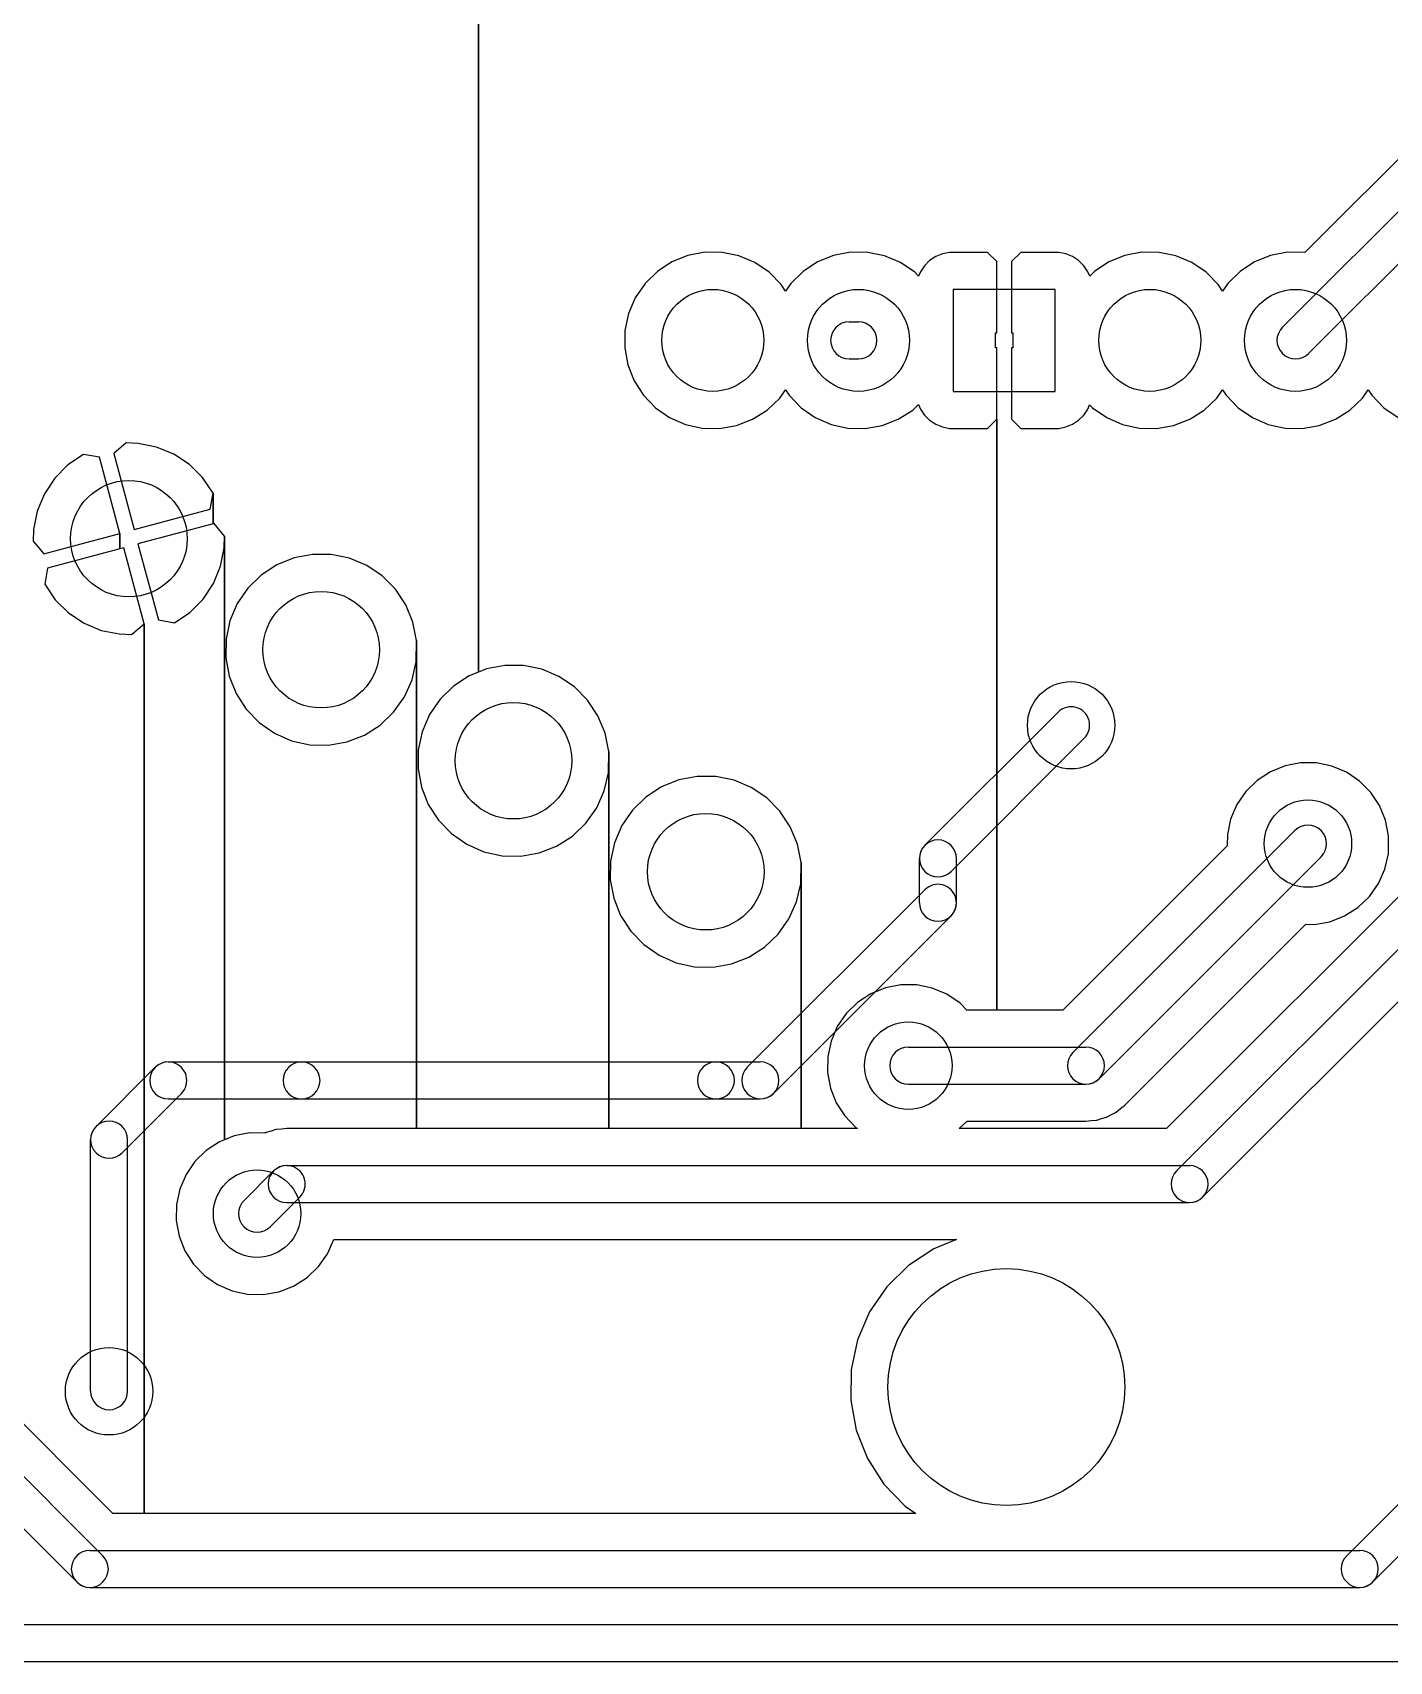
# Model space of a CAD drawing. Extents: x 10 to 213, y -213 to -15.
# Drawn here: x 77.43 to 100.71, y -129.35 to -101.4 of the extents above; entities that cross this region are included whole.
import ezdxf

# ---------------------------------------------------------------- set-up
doc = ezdxf.new("R2010")
doc.units = 0
doc.header["$MEASUREMENT"] = 0
doc.layers.add('BLACK', color=250, linetype='CONTINUOUS')

msp = doc.modelspace()

# ---------------------------------------------------------------- linework, layer by layer
at = {"layer": 'BLACK'}
for p, q in [((85.0781, -112.372), (85.0781, -91.4312)), ((85.0781, -91.4312), (85.0781, -112.372)), ((85.0781, -112.372), (85.0781, -91.4312)), ((85.0781, -91.4312), (85.0781, -112.372)), ((107.852, -97.4785), (98.8755, -106.455)), ((108.302, -97.9275), (99.3245, -106.905)), ((103.11, -101.323), (99.2614, -105.172)), ((103.11, -101.323), (99.2614, -105.172)), ((88.397, -105.335), (88.1493, -105.498)), ((88.397, -105.335), (88.1493, -105.498)), ((88.6716, -105.224), (88.397, -105.335)), ((88.6716, -105.224), (88.397, -105.335)), ((88.9625, -105.169), (88.6716, -105.224)), ((88.9625, -105.169), (88.6716, -105.224)), ((89.2586, -105.171), (88.9625, -105.169)), ((89.2586, -105.171), (88.9625, -105.169)), ((89.5487, -105.231), (89.2586, -105.171)), ((89.5487, -105.231), (89.2586, -105.171)), ((89.8217, -105.345), (89.5487, -105.231)), ((89.8217, -105.345), (89.5487, -105.231)), ((90.0672, -105.511), (89.8217, -105.345)), ((90.0672, -105.511), (89.8217, -105.345)), ((90.897, -105.335), (90.6493, -105.498)), ((90.897, -105.335), (90.6493, -105.498)), ((91.1716, -105.224), (90.897, -105.335)), ((91.1716, -105.224), (90.897, -105.335)), ((91.4625, -105.169), (91.1716, -105.224)), ((91.4625, -105.169), (91.1716, -105.224)), ((91.7586, -105.171), (91.4625, -105.169)), ((91.7586, -105.171), (91.4625, -105.169)), ((92.0487, -105.231), (91.7586, -105.171)), ((92.0487, -105.231), (91.7586, -105.171)), ((92.3217, -105.345), (92.0487, -105.231)), ((92.3217, -105.345), (92.0487, -105.231)), ((92.5672, -105.511), (92.3217, -105.345)), ((92.5672, -105.511), (92.3217, -105.345)), ((92.8217, -105.311), (92.7334, -105.398)), ((92.8217, -105.311), (92.7334, -105.398)), ((92.9254, -105.242), (92.8217, -105.311)), ((92.9254, -105.242), (92.8217, -105.311)), ((93.0406, -105.194), (92.9254, -105.242)), ((93.0406, -105.194), (92.9254, -105.242)), ((93.1627, -105.17), (93.0406, -105.194)), ((93.1627, -105.17), (93.0406, -105.194)), ((93.8143, -105.17), (93.1627, -105.17)), ((93.8143, -105.17), (93.1627, -105.17)), ((93.973, -105.329), (93.8143, -105.17)), ((93.973, -105.329), (93.8143, -105.17)), ((93.973, -106.553), (93.973, -105.329)), ((93.973, -106.553), (93.973, -105.329)), ((94.3858, -105.17), (94.227, -105.329)), ((94.3858, -105.17), (94.227, -105.329)), ((94.227, -105.329), (94.227, -106.553)), ((94.227, -105.329), (94.227, -106.553)), ((95.0373, -105.17), (94.3858, -105.17)), ((95.0373, -105.17), (94.3858, -105.17)), ((95.1594, -105.194), (95.0373, -105.17)), ((95.1594, -105.194), (95.0373, -105.17)), ((95.2746, -105.242), (95.1594, -105.194)), ((95.2746, -105.242), (95.1594, -105.194)), ((95.3783, -105.311), (95.2746, -105.242)), ((95.3783, -105.311), (95.2746, -105.242)), ((95.4666, -105.398), (95.3783, -105.311)), ((95.4666, -105.398), (95.3783, -105.311)), ((95.897, -105.335), (95.6493, -105.498)), ((95.897, -105.335), (95.6493, -105.498)), ((96.1716, -105.224), (95.897, -105.335)), ((96.1716, -105.224), (95.897, -105.335)), ((96.4625, -105.169), (96.1716, -105.224)), ((96.4625, -105.169), (96.1716, -105.224)), ((96.7586, -105.171), (96.4625, -105.169)), ((96.7586, -105.171), (96.4625, -105.169)), ((97.0487, -105.231), (96.7586, -105.171)), ((97.0487, -105.231), (96.7586, -105.171)), ((97.3217, -105.345), (97.0487, -105.231)), ((97.3217, -105.345), (97.0487, -105.231)), ((97.5672, -105.511), (97.3217, -105.345)), ((97.5672, -105.511), (97.3217, -105.345)), ((98.397, -105.335), (98.1493, -105.498)), ((98.397, -105.335), (98.1493, -105.498)), ((98.6716, -105.224), (98.397, -105.335)), ((98.6716, -105.224), (98.397, -105.335)), ((98.9625, -105.169), (98.6716, -105.224)), ((98.9625, -105.169), (98.6716, -105.224)), ((99.2586, -105.171), (98.9625, -105.169)), ((99.2586, -105.171), (98.9625, -105.169)), ((99.2614, -105.172), (99.2586, -105.171)), ((99.2614, -105.172), (99.2586, -105.171)), ((88.1493, -105.498), (87.9377, -105.705)), ((88.1493, -105.498), (87.9377, -105.705)), ((90.2758, -105.721), (90.0672, -105.511)), ((90.2758, -105.721), (90.0672, -105.511)), ((90.6493, -105.498), (90.4377, -105.705)), ((90.6493, -105.498), (90.4377, -105.705)), ((92.6322, -105.576), (92.5672, -105.511)), ((92.6322, -105.576), (92.5672, -105.511)), ((92.6637, -105.502), (92.6322, -105.576)), ((92.6637, -105.502), (92.6322, -105.576)), ((92.7334, -105.398), (92.6637, -105.502)), ((92.7334, -105.398), (92.6637, -105.502)), ((95.5363, -105.502), (95.4666, -105.398)), ((95.5363, -105.502), (95.4666, -105.398)), ((95.568, -105.577), (95.5363, -105.502)), ((95.568, -105.577), (95.5363, -105.502)), ((95.6493, -105.498), (95.568, -105.577)), ((95.6493, -105.498), (95.568, -105.577)), ((97.7758, -105.721), (97.5672, -105.511)), ((97.7758, -105.721), (97.5672, -105.511)), ((98.1493, -105.498), (97.9377, -105.705)), ((98.1493, -105.498), (97.9377, -105.705)), ((87.9377, -105.705), (87.7704, -105.949)), ((87.9377, -105.705), (87.7704, -105.949)), ((90.35, -105.833), (90.2758, -105.721)), ((90.35, -105.833), (90.2758, -105.721)), ((90.4377, -105.705), (90.35, -105.833)), ((90.4377, -105.705), (90.35, -105.833)), ((94.975, -105.805), (93.225, -105.805)), ((93.225, -105.805), (93.225, -107.555)), ((94.975, -107.555), (94.975, -105.805)), ((97.85, -105.833), (97.7758, -105.721)), ((97.85, -105.833), (97.7758, -105.721)), ((97.9377, -105.705), (97.85, -105.833)), ((97.9377, -105.705), (97.85, -105.833)), ((87.7704, -105.949), (87.6537, -106.221)), ((87.7704, -105.949), (87.6537, -106.221)), ((87.6537, -106.221), (87.5922, -106.511)), ((87.6537, -106.221), (87.5922, -106.511)), ((91.44, -106.363), (91.6, -106.363)), ((91.44, -106.363), (91.6, -106.363)), ((87.5922, -106.511), (87.588, -106.807)), ((87.5922, -106.511), (87.588, -106.807)), ((93.953, -106.807), (93.953, -106.553)), ((93.953, -106.553), (93.973, -106.553)), ((93.953, -106.807), (93.953, -106.553)), ((93.953, -106.553), (93.973, -106.553)), ((94.227, -106.553), (94.247, -106.553)), ((94.227, -106.553), (94.247, -106.553)), ((94.247, -106.553), (94.247, -106.807)), ((94.247, -106.553), (94.247, -106.807)), ((87.588, -106.807), (87.6415, -107.098)), ((87.588, -106.807), (87.6415, -107.098)), ((91.44, -106.998), (91.6, -106.998)), ((91.44, -106.998), (91.6, -106.998)), ((93.973, -106.807), (93.953, -106.807)), ((93.973, -106.807), (93.953, -106.807)), ((93.973, -108.031), (93.973, -106.807)), ((93.973, -108.031), (93.973, -106.807)), ((94.247, -106.807), (94.227, -106.807)), ((94.227, -106.807), (94.227, -108.031)), ((94.247, -106.807), (94.227, -106.807)), ((94.227, -106.807), (94.227, -108.031)), ((87.6415, -107.098), (87.7505, -107.374)), ((87.6415, -107.098), (87.7505, -107.374)), ((87.7505, -107.374), (87.9109, -107.622)), ((87.7505, -107.374), (87.9109, -107.622)), ((90.2486, -107.671), (90.3499, -107.528)), ((90.2486, -107.671), (90.3499, -107.528)), ((90.3499, -107.528), (90.4109, -107.622)), ((90.3499, -107.528), (90.4109, -107.622)), ((93.225, -107.555), (94.975, -107.555)), ((97.7486, -107.671), (97.8499, -107.528)), ((97.7486, -107.671), (97.8499, -107.528)), ((97.8499, -107.528), (97.9109, -107.622)), ((97.8499, -107.528), (97.9109, -107.622)), ((100.249, -107.671), (100.35, -107.528)), ((100.249, -107.671), (100.35, -107.528)), ((100.35, -107.528), (100.411, -107.622)), ((100.35, -107.528), (100.411, -107.622)), ((87.9109, -107.622), (88.1166, -107.835)), ((87.9109, -107.622), (88.1166, -107.835)), ((88.1166, -107.835), (88.3598, -108.004)), ((88.1166, -107.835), (88.3598, -108.004)), ((89.7841, -108.034), (90.0341, -107.876)), ((89.7841, -108.034), (90.0341, -107.876)), ((90.0341, -107.876), (90.2486, -107.671)), ((90.0341, -107.876), (90.2486, -107.671)), ((90.4109, -107.622), (90.6166, -107.835)), ((90.4109, -107.622), (90.6166, -107.835)), ((90.6166, -107.835), (90.8598, -108.004)), ((90.6166, -107.835), (90.8598, -108.004)), ((92.2841, -108.034), (92.5341, -107.876)), ((92.2841, -108.034), (92.5341, -107.876)), ((92.5341, -107.876), (92.6318, -107.783)), ((92.5341, -107.876), (92.6318, -107.783)), ((92.6318, -107.783), (92.6637, -107.858)), ((92.6318, -107.783), (92.6637, -107.858)), ((92.6637, -107.858), (92.7334, -107.962)), ((92.6637, -107.858), (92.7334, -107.962)), ((95.4666, -107.962), (95.5363, -107.858)), ((95.4666, -107.962), (95.5363, -107.858)), ((95.5363, -107.858), (95.5674, -107.785)), ((95.5363, -107.858), (95.5674, -107.785)), ((95.5674, -107.785), (95.6166, -107.835)), ((95.5674, -107.785), (95.6166, -107.835)), ((95.6166, -107.835), (95.8598, -108.004)), ((95.6166, -107.835), (95.8598, -108.004)), ((97.2841, -108.034), (97.5341, -107.876)), ((97.2841, -108.034), (97.5341, -107.876)), ((97.5341, -107.876), (97.7486, -107.671)), ((97.5341, -107.876), (97.7486, -107.671)), ((97.9109, -107.622), (98.1166, -107.835)), ((97.9109, -107.622), (98.1166, -107.835)), ((98.1166, -107.835), (98.3598, -108.004)), ((98.1166, -107.835), (98.3598, -108.004)), ((99.7841, -108.034), (100.034, -107.876)), ((99.7841, -108.034), (100.034, -107.876)), ((100.034, -107.876), (100.249, -107.671)), ((100.034, -107.876), (100.249, -107.671)), ((100.411, -107.622), (100.617, -107.835)), ((100.411, -107.622), (100.617, -107.835)), ((100.617, -107.835), (100.86, -108.004)), ((100.617, -107.835), (100.86, -108.004)), ((88.3598, -108.004), (88.6311, -108.123)), ((88.3598, -108.004), (88.6311, -108.123)), ((88.6311, -108.123), (88.9203, -108.187)), ((88.6311, -108.123), (88.9203, -108.187)), ((89.2164, -108.193), (89.508, -108.141)), ((89.2164, -108.193), (89.508, -108.141)), ((89.508, -108.141), (89.7841, -108.034)), ((89.508, -108.141), (89.7841, -108.034)), ((90.8598, -108.004), (91.1311, -108.123)), ((90.8598, -108.004), (91.1311, -108.123)), ((91.1311, -108.123), (91.4203, -108.187)), ((91.1311, -108.123), (91.4203, -108.187)), ((91.7164, -108.193), (92.008, -108.141)), ((91.7164, -108.193), (92.008, -108.141)), ((92.008, -108.141), (92.2841, -108.034)), ((92.008, -108.141), (92.2841, -108.034)), ((92.7334, -107.962), (92.8217, -108.049)), ((92.7334, -107.962), (92.8217, -108.049)), ((92.8217, -108.049), (92.9254, -108.118)), ((92.8217, -108.049), (92.9254, -108.118)), ((92.9254, -108.118), (93.0406, -108.166)), ((92.9254, -108.118), (93.0406, -108.166)), ((93.0406, -108.166), (93.1627, -108.19)), ((93.0406, -108.166), (93.1627, -108.19)), ((93.8143, -108.19), (93.973, -108.031)), ((93.8143, -108.19), (93.973, -108.031)), ((93.973, -118.174), (93.973, -108.031)), ((93.973, -108.031), (93.973, -118.174)), ((93.973, -118.174), (93.973, -108.031)), ((93.973, -108.031), (93.973, -118.174)), ((94.227, -108.031), (94.3858, -108.19)), ((94.227, -108.031), (94.3858, -108.19)), ((95.0373, -108.19), (95.1594, -108.166)), ((95.0373, -108.19), (95.1594, -108.166)), ((95.1594, -108.166), (95.2746, -108.118)), ((95.1594, -108.166), (95.2746, -108.118)), ((95.2746, -108.118), (95.3783, -108.049)), ((95.2746, -108.118), (95.3783, -108.049)), ((95.3783, -108.049), (95.4666, -107.962)), ((95.3783, -108.049), (95.4666, -107.962)), ((95.8598, -108.004), (96.1311, -108.123)), ((95.8598, -108.004), (96.1311, -108.123)), ((96.1311, -108.123), (96.4203, -108.187)), ((96.1311, -108.123), (96.4203, -108.187)), ((96.7164, -108.193), (97.008, -108.141)), ((96.7164, -108.193), (97.008, -108.141)), ((97.008, -108.141), (97.2841, -108.034)), ((97.008, -108.141), (97.2841, -108.034)), ((98.3598, -108.004), (98.6311, -108.123)), ((98.3598, -108.004), (98.6311, -108.123)), ((98.6311, -108.123), (98.9203, -108.187)), ((98.6311, -108.123), (98.9203, -108.187)), ((99.2164, -108.193), (99.508, -108.141)), ((99.2164, -108.193), (99.508, -108.141)), ((99.508, -108.141), (99.7841, -108.034)), ((99.508, -108.141), (99.7841, -108.034)), ((79.0354, -108.441), (78.8202, -108.622)), ((79.0354, -108.441), (78.8202, -108.622)), ((79.2397, -108.448), (79.0354, -108.441)), ((79.2397, -108.448), (79.0354, -108.441)), ((79.5542, -108.51), (79.2397, -108.448)), ((79.5542, -108.51), (79.2397, -108.448)), ((88.9203, -108.187), (89.2164, -108.193)), ((88.9203, -108.187), (89.2164, -108.193)), ((91.4203, -108.187), (91.7164, -108.193)), ((91.4203, -108.187), (91.7164, -108.193)), ((93.1627, -108.19), (93.8143, -108.19)), ((93.1627, -108.19), (93.8143, -108.19)), ((94.3858, -108.19), (95.0373, -108.19)), ((94.3858, -108.19), (95.0373, -108.19)), ((96.4203, -108.187), (96.7164, -108.193)), ((96.4203, -108.187), (96.7164, -108.193)), ((98.9203, -108.187), (99.2164, -108.193)), ((98.9203, -108.187), (99.2164, -108.193)), ((78.298, -108.638), (78.0323, -108.818)), ((78.298, -108.638), (78.0323, -108.818)), ((78.5749, -108.687), (78.298, -108.638)), ((78.5749, -108.687), (78.298, -108.638)), ((78.9248, -109.993), (78.5749, -108.687)), ((78.9248, -109.993), (78.5749, -108.687)), ((78.8202, -108.622), (79.1701, -109.927)), ((78.8202, -108.622), (79.1701, -109.927)), ((79.8507, -108.632), (79.5542, -108.51)), ((79.8507, -108.632), (79.5542, -108.51)), ((80.1179, -108.809), (79.8507, -108.632)), ((80.1179, -108.809), (79.8507, -108.632)), ((78.0323, -108.818), (77.8065, -109.045)), ((78.0323, -108.818), (77.8065, -109.045)), ((80.3456, -109.035), (80.1179, -108.809)), ((80.3456, -109.035), (80.1179, -108.809)), ((77.8065, -109.045), (77.6292, -109.313)), ((77.8065, -109.045), (77.6292, -109.313)), ((80.525, -109.301), (80.3456, -109.035)), ((80.525, -109.301), (80.3456, -109.035)), ((77.6292, -109.313), (77.5072, -109.609)), ((77.6292, -109.313), (77.5072, -109.609)), ((80.4758, -109.578), (80.525, -109.301)), ((80.4758, -109.578), (80.525, -109.301)), ((80.525, -109.827), (80.525, -109.301)), ((80.525, -109.301), (80.525, -109.827)), ((80.525, -109.827), (80.525, -109.301)), ((80.525, -109.301), (80.525, -109.827)), ((77.5072, -109.609), (77.4451, -109.924)), ((77.5072, -109.609), (77.4451, -109.924)), ((79.1701, -109.927), (80.4758, -109.578)), ((79.1701, -109.927), (80.4758, -109.578)), ((80.525, -109.827), (79.2358, -110.173)), ((80.525, -109.827), (79.2358, -110.173)), ((80.5415, -109.823), (80.525, -109.827)), ((80.5415, -109.823), (80.525, -109.827)), ((80.7226, -110.038), (80.5415, -109.823)), ((80.7226, -110.038), (80.5415, -109.823)), ((77.4451, -109.924), (77.438, -110.128)), ((77.4451, -109.924), (77.438, -110.128)), ((77.438, -110.128), (77.6191, -110.343)), ((77.438, -110.128), (77.6191, -110.343)), ((77.6191, -110.343), (78.9248, -109.993)), ((77.6191, -110.343), (78.9248, -109.993)), ((78.9248, -110.256), (78.9248, -109.993)), ((78.9248, -109.993), (78.9248, -110.256)), ((78.9248, -110.256), (78.9248, -109.993)), ((78.9248, -109.993), (78.9248, -110.256)), ((80.7155, -110.242), (80.7226, -110.038)), ((80.7155, -110.242), (80.7226, -110.038)), ((80.7226, -120.397), (80.7226, -110.038)), ((80.7226, -110.038), (80.7226, -120.397)), ((80.7226, -120.397), (80.7226, -110.038)), ((80.7226, -110.038), (80.7226, -120.397)), ((78.9248, -110.256), (77.6848, -110.588)), ((78.9248, -110.256), (77.6848, -110.588)), ((78.9905, -110.238), (78.9248, -110.256)), ((78.9905, -110.238), (78.9248, -110.256)), ((79.3403, -111.544), (78.9905, -110.238)), ((79.3403, -111.544), (78.9905, -110.238)), ((79.2358, -110.173), (79.5857, -111.478)), ((79.2358, -110.173), (79.5857, -111.478)), ((80.6534, -110.557), (80.7155, -110.242)), ((80.6534, -110.557), (80.7155, -110.242)), ((82.231, -110.352), (81.916, -110.412)), ((82.231, -110.352), (81.916, -110.412)), ((82.5516, -110.354), (82.231, -110.352)), ((82.5516, -110.354), (82.231, -110.352)), ((82.8657, -110.419), (82.5516, -110.354)), ((82.8657, -110.419), (82.5516, -110.354)), ((77.6848, -110.588), (77.6356, -110.865)), ((77.6848, -110.588), (77.6356, -110.865)), ((80.5314, -110.853), (80.6534, -110.557)), ((80.5314, -110.853), (80.6534, -110.557)), ((81.6187, -110.532), (81.3504, -110.708)), ((81.6187, -110.532), (81.3504, -110.708)), ((81.916, -110.412), (81.6187, -110.532)), ((81.916, -110.412), (81.6187, -110.532)), ((83.1613, -110.543), (82.8657, -110.419)), ((83.1613, -110.543), (82.8657, -110.419)), ((83.4271, -110.722), (83.1613, -110.543)), ((83.4271, -110.722), (83.1613, -110.543)), ((77.6356, -110.865), (77.815, -111.131)), ((77.6356, -110.865), (77.815, -111.131)), ((80.3541, -111.121), (80.5314, -110.853)), ((80.3541, -111.121), (80.5314, -110.853)), ((81.1213, -110.932), (80.9402, -111.196)), ((81.1213, -110.932), (80.9402, -111.196)), ((81.3504, -110.708), (81.1213, -110.932)), ((81.3504, -110.708), (81.1213, -110.932)), ((83.653, -110.95), (83.4271, -110.722)), ((83.653, -110.95), (83.4271, -110.722)), ((83.8305, -111.217), (83.653, -110.95)), ((83.8305, -111.217), (83.653, -110.95)), ((77.815, -111.131), (78.0427, -111.357)), ((77.815, -111.131), (78.0427, -111.357)), ((80.1283, -111.348), (80.3541, -111.121)), ((80.1283, -111.348), (80.3541, -111.121)), ((80.9402, -111.196), (80.8138, -111.491)), ((80.9402, -111.196), (80.8138, -111.491)), ((83.9526, -111.513), (83.8305, -111.217)), ((83.9526, -111.513), (83.8305, -111.217)), ((78.0427, -111.357), (78.3098, -111.534)), ((78.0427, -111.357), (78.3098, -111.534)), ((79.5857, -111.478), (79.8625, -111.528)), ((79.5857, -111.478), (79.8625, -111.528)), ((79.8625, -111.528), (80.1283, -111.348)), ((79.8625, -111.528), (80.1283, -111.348)), ((80.8138, -111.491), (80.7472, -111.805)), ((80.8138, -111.491), (80.7472, -111.805)), ((84.0149, -111.828), (83.9526, -111.513)), ((84.0149, -111.828), (83.9526, -111.513)), ((78.3098, -111.534), (78.6064, -111.656)), ((78.3098, -111.534), (78.6064, -111.656)), ((78.6064, -111.656), (78.9209, -111.718)), ((78.6064, -111.656), (78.9209, -111.718)), ((78.9209, -111.718), (79.1252, -111.725)), ((78.9209, -111.718), (79.1252, -111.725)), ((79.1252, -111.725), (79.3403, -111.544)), ((79.1252, -111.725), (79.3403, -111.544)), ((79.3403, -126.81), (79.3403, -111.544)), ((79.3403, -111.544), (79.3403, -126.81)), ((79.3403, -126.81), (79.3403, -111.544)), ((79.3403, -111.544), (79.3403, -126.81)), ((80.7472, -111.805), (80.7427, -112.125)), ((80.7472, -111.805), (80.7427, -112.125)), ((84.0098, -112.194), (84.0149, -111.828)), ((84.0098, -112.194), (84.0149, -111.828)), ((84.0149, -120.206), (84.0149, -111.828)), ((84.0149, -111.828), (84.0149, -120.206)), ((84.0149, -120.206), (84.0149, -111.828)), ((84.0149, -111.828), (84.0149, -120.206)), ((80.7427, -112.125), (80.8006, -112.441)), ((80.7427, -112.125), (80.8006, -112.441)), ((83.9388, -112.507), (84.0098, -112.194)), ((83.9388, -112.507), (84.0098, -112.194)), ((85.2155, -112.317), (85.0781, -112.372)), ((85.2155, -112.317), (85.0781, -112.372)), ((85.5305, -112.257), (85.2155, -112.317)), ((85.5305, -112.257), (85.2155, -112.317)), ((85.8511, -112.259), (85.5305, -112.257)), ((85.8511, -112.259), (85.5305, -112.257)), ((86.1652, -112.324), (85.8511, -112.259)), ((86.1652, -112.324), (85.8511, -112.259)), ((86.4608, -112.448), (86.1652, -112.324)), ((86.4608, -112.448), (86.1652, -112.324)), ((80.8006, -112.441), (80.9186, -112.739)), ((80.8006, -112.441), (80.9186, -112.739)), ((83.8084, -112.799), (83.9388, -112.507)), ((83.8084, -112.799), (83.9388, -112.507)), ((84.65, -112.613), (84.4209, -112.837)), ((84.65, -112.613), (84.4209, -112.837)), ((84.9183, -112.437), (84.65, -112.613)), ((84.9183, -112.437), (84.65, -112.613)), ((85.0781, -112.372), (84.9183, -112.437)), ((85.0781, -112.372), (84.9183, -112.437)), ((86.7266, -112.627), (86.4608, -112.448)), ((86.7266, -112.627), (86.4608, -112.448)), ((86.9526, -112.855), (86.7266, -112.627)), ((86.9526, -112.855), (86.7266, -112.627)), ((80.9186, -112.739), (81.0923, -113.008)), ((80.9186, -112.739), (81.0923, -113.008)), ((83.6235, -113.061), (83.8084, -112.799)), ((83.6235, -113.061), (83.8084, -112.799)), ((84.4209, -112.837), (84.2397, -113.101)), ((84.4209, -112.837), (84.2397, -113.101)), ((87.13, -113.122), (86.9526, -112.855)), ((87.13, -113.122), (86.9526, -112.855)), ((81.0923, -113.008), (81.315, -113.239)), ((81.0923, -113.008), (81.315, -113.239)), ((83.3913, -113.283), (83.6235, -113.061)), ((83.3913, -113.283), (83.6235, -113.061)), ((84.2397, -113.101), (84.1134, -113.396)), ((84.2397, -113.101), (84.1134, -113.396)), ((87.2522, -113.418), (87.13, -113.122)), ((87.2522, -113.418), (87.13, -113.122)), ((92.7395, -115.345), (95.0255, -113.059)), ((103.974, -113.118), (96.8875, -120.206)), ((103.974, -113.118), (96.8875, -120.206)), ((81.315, -113.239), (81.5783, -113.422)), ((81.315, -113.239), (81.5783, -113.422)), ((81.5783, -113.422), (81.8722, -113.55)), ((81.5783, -113.422), (81.8722, -113.55)), ((82.8217, -113.57), (83.1206, -113.454)), ((82.8217, -113.57), (83.1206, -113.454)), ((83.1206, -113.454), (83.3913, -113.283)), ((83.1206, -113.454), (83.3913, -113.283)), ((84.1134, -113.396), (84.0467, -113.71)), ((84.1134, -113.396), (84.0467, -113.71)), ((87.3145, -113.733), (87.2522, -113.418)), ((87.3145, -113.733), (87.2522, -113.418)), ((81.8722, -113.55), (82.1853, -113.619)), ((81.8722, -113.55), (82.1853, -113.619)), ((82.1853, -113.619), (82.5059, -113.626)), ((82.1853, -113.619), (82.5059, -113.626)), ((82.5059, -113.626), (82.8217, -113.57)), ((82.5059, -113.626), (82.8217, -113.57)), ((84.0467, -113.71), (84.0423, -114.03)), ((84.0467, -113.71), (84.0423, -114.03)), ((87.3094, -114.099), (87.3145, -113.733)), ((87.3094, -114.099), (87.3145, -113.733)), ((87.3145, -120.206), (87.3145, -113.733)), ((87.3145, -113.733), (87.3145, -120.206)), ((87.3145, -120.206), (87.3145, -113.733)), ((87.3145, -113.733), (87.3145, -120.206)), ((93.1885, -115.795), (95.4745, -113.509)), ((97.0575, -120.933), (104.423, -113.567)), ((84.0423, -114.03), (84.1001, -114.346)), ((84.0423, -114.03), (84.1001, -114.346)), ((97.5065, -121.383), (104.873, -114.017)), ((98.9211, -113.981), (98.6692, -114.083)), ((98.9211, -113.981), (98.6692, -114.083)), ((99.1879, -113.93), (98.9211, -113.981)), ((99.1879, -113.93), (98.9211, -113.981)), ((99.4595, -113.932), (99.1879, -113.93)), ((99.4595, -113.932), (99.1879, -113.93)), ((99.7255, -113.987), (99.4595, -113.932)), ((99.7255, -113.987), (99.4595, -113.932)), ((99.9759, -114.092), (99.7255, -113.987)), ((99.9759, -114.092), (99.7255, -113.987)), ((87.2383, -114.412), (87.3094, -114.099)), ((87.2383, -114.412), (87.3094, -114.099)), ((88.5151, -114.222), (88.2178, -114.342)), ((88.5151, -114.222), (88.2178, -114.342)), ((88.8301, -114.162), (88.5151, -114.222)), ((88.8301, -114.162), (88.5151, -114.222)), ((89.1507, -114.164), (88.8301, -114.162)), ((89.1507, -114.164), (88.8301, -114.162)), ((89.4648, -114.229), (89.1507, -114.164)), ((89.4648, -114.229), (89.1507, -114.164)), ((89.7604, -114.353), (89.4648, -114.229)), ((89.7604, -114.353), (89.4648, -114.229)), ((98.442, -114.231), (98.2479, -114.421)), ((98.442, -114.231), (98.2479, -114.421)), ((98.6692, -114.083), (98.442, -114.231)), ((98.6692, -114.083), (98.442, -114.231)), ((100.201, -114.244), (99.9759, -114.092)), ((100.201, -114.244), (99.9759, -114.092)), ((100.392, -114.436), (100.201, -114.244)), ((100.392, -114.436), (100.201, -114.244)), ((84.1001, -114.346), (84.2182, -114.644)), ((84.1001, -114.346), (84.2182, -114.644)), ((87.1079, -114.704), (87.2383, -114.412)), ((87.1079, -114.704), (87.2383, -114.412)), ((87.9495, -114.518), (87.7204, -114.742)), ((87.9495, -114.518), (87.7204, -114.742)), ((88.2178, -114.342), (87.9495, -114.518)), ((88.2178, -114.342), (87.9495, -114.518)), ((90.0262, -114.532), (89.7604, -114.353)), ((90.0262, -114.532), (89.7604, -114.353)), ((90.2521, -114.76), (90.0262, -114.532)), ((90.2521, -114.76), (90.0262, -114.532)), ((98.2479, -114.421), (98.0944, -114.646)), ((98.2479, -114.421), (98.0944, -114.646)), ((100.543, -114.663), (100.392, -114.436)), ((100.543, -114.663), (100.392, -114.436)), ((84.2182, -114.644), (84.3919, -114.913)), ((84.2182, -114.644), (84.3919, -114.913)), ((86.9231, -114.966), (87.1079, -114.704)), ((86.9231, -114.966), (87.1079, -114.704)), ((87.7204, -114.742), (87.5393, -115.006)), ((87.7204, -114.742), (87.5393, -115.006)), ((90.4296, -115.027), (90.2521, -114.76)), ((90.4296, -115.027), (90.2521, -114.76)), ((98.0944, -114.646), (97.9874, -114.895)), ((98.0944, -114.646), (97.9874, -114.895)), ((100.646, -114.914), (100.543, -114.663)), ((100.646, -114.914), (100.543, -114.663)), ((84.3919, -114.913), (84.6146, -115.144)), ((84.3919, -114.913), (84.6146, -115.144)), ((84.6146, -115.144), (84.8779, -115.327)), ((84.6146, -115.144), (84.8779, -115.327)), ((86.6909, -115.188), (86.9231, -114.966)), ((86.6909, -115.188), (86.9231, -114.966)), ((87.5393, -115.006), (87.413, -115.301)), ((87.5393, -115.006), (87.413, -115.301)), ((90.5518, -115.323), (90.4296, -115.027)), ((90.5518, -115.323), (90.4296, -115.027)), ((99.0895, -115.091), (95.2795, -118.901)), ((97.931, -115.161), (97.9283, -115.355)), ((97.931, -115.161), (97.9283, -115.355)), ((97.9874, -114.895), (97.931, -115.161)), ((97.9874, -114.895), (97.931, -115.161)), ((100.699, -115.18), (100.646, -114.914)), ((100.699, -115.18), (100.646, -114.914)), ((84.8779, -115.327), (85.1717, -115.455)), ((84.8779, -115.327), (85.1717, -115.455)), ((86.1212, -115.475), (86.4202, -115.359)), ((86.1212, -115.475), (86.4202, -115.359)), ((86.4202, -115.359), (86.6909, -115.188)), ((86.4202, -115.359), (86.6909, -115.188)), ((87.413, -115.301), (87.3463, -115.615)), ((87.413, -115.301), (87.3463, -115.615)), ((90.614, -115.638), (90.5518, -115.323)), ((90.614, -115.638), (90.5518, -115.323)), ((97.9283, -115.355), (95.1095, -118.174)), ((97.9283, -115.355), (95.1095, -118.174)), ((100.695, -115.49), (100.699, -115.18)), ((100.695, -115.49), (100.699, -115.18)), ((85.1717, -115.455), (85.4849, -115.524)), ((85.1717, -115.455), (85.4849, -115.524)), ((85.4849, -115.524), (85.8055, -115.531)), ((85.4849, -115.524), (85.8055, -115.531)), ((85.8055, -115.531), (86.1212, -115.475)), ((85.8055, -115.531), (86.1212, -115.475)), ((87.3463, -115.615), (87.3418, -115.935)), ((87.3463, -115.615), (87.3418, -115.935)), ((90.6089, -116.004), (90.614, -115.638)), ((90.6089, -116.004), (90.614, -115.638)), ((90.614, -120.206), (90.614, -115.638)), ((90.614, -115.638), (90.614, -120.206)), ((90.614, -120.206), (90.614, -115.638)), ((90.614, -115.638), (90.614, -120.206)), ((92.6465, -116.332), (92.6465, -115.57)), ((93.2815, -116.332), (93.2815, -115.57)), ((99.5385, -115.541), (95.7285, -119.351)), ((100.635, -115.755), (100.695, -115.49)), ((100.635, -115.755), (100.695, -115.49)), ((87.3418, -115.935), (87.3997, -116.251)), ((87.3418, -115.935), (87.3997, -116.251)), ((100.524, -116.003), (100.635, -115.755)), ((100.524, -116.003), (100.635, -115.755)), ((87.3997, -116.251), (87.5177, -116.549)), ((87.3997, -116.251), (87.5177, -116.549)), ((89.6915, -119.155), (92.7395, -116.107)), ((90.5379, -116.317), (90.6089, -116.004)), ((90.5379, -116.317), (90.6089, -116.004)), ((100.171, -116.413), (100.368, -116.225)), ((100.171, -116.413), (100.368, -116.225)), ((100.368, -116.225), (100.524, -116.003)), ((100.368, -116.225), (100.524, -116.003)), ((87.5177, -116.549), (87.6914, -116.818)), ((87.5177, -116.549), (87.6914, -116.818)), ((90.1405, -119.605), (93.1885, -116.557)), ((90.4075, -116.609), (90.5379, -116.317)), ((90.4075, -116.609), (90.5379, -116.317)), ((99.6883, -116.656), (99.9415, -116.558)), ((99.6883, -116.656), (99.9415, -116.558)), ((99.9415, -116.558), (100.171, -116.413)), ((99.9415, -116.558), (100.171, -116.413)), ((87.6914, -116.818), (87.9142, -117.049)), ((87.6914, -116.818), (87.9142, -117.049)), ((90.2226, -116.871), (90.4075, -116.609)), ((90.2226, -116.871), (90.4075, -116.609)), ((96.1775, -119.8), (99.2765, -116.701)), ((96.1775, -119.8), (99.2765, -116.701)), ((99.2765, -116.701), (99.4208, -116.704)), ((99.2765, -116.701), (99.4208, -116.704)), ((99.4208, -116.704), (99.6883, -116.656)), ((99.4208, -116.704), (99.6883, -116.656)), ((87.9142, -117.049), (88.1775, -117.232)), ((87.9142, -117.049), (88.1775, -117.232)), ((89.7197, -117.264), (89.9904, -117.093)), ((89.7197, -117.264), (89.9904, -117.093)), ((89.9904, -117.093), (90.2226, -116.871)), ((89.9904, -117.093), (90.2226, -116.871)), ((88.1775, -117.232), (88.4713, -117.36)), ((88.1775, -117.232), (88.4713, -117.36)), ((88.4713, -117.36), (88.7844, -117.429)), ((88.4713, -117.36), (88.7844, -117.429)), ((89.105, -117.436), (89.4208, -117.38)), ((89.105, -117.436), (89.4208, -117.38)), ((89.4208, -117.38), (89.7197, -117.264)), ((89.4208, -117.38), (89.7197, -117.264)), ((88.7844, -117.429), (89.105, -117.436)), ((88.7844, -117.429), (89.105, -117.436)), ((91.8112, -117.893), (91.584, -118.041)), ((91.8112, -117.893), (91.584, -118.041)), ((92.0631, -117.791), (91.8112, -117.893)), ((92.0631, -117.791), (91.8112, -117.893)), ((92.3299, -117.74), (92.0631, -117.791)), ((92.3299, -117.74), (92.0631, -117.791)), ((92.6015, -117.742), (92.3299, -117.74)), ((92.6015, -117.742), (92.3299, -117.74)), ((92.8675, -117.797), (92.6015, -117.742)), ((92.8675, -117.797), (92.6015, -117.742)), ((93.1179, -117.902), (92.8675, -117.797)), ((93.1179, -117.902), (92.8675, -117.797)), ((93.3431, -118.054), (93.1179, -117.902)), ((93.3431, -118.054), (93.1179, -117.902)), ((91.3899, -118.231), (91.2364, -118.456)), ((91.3899, -118.231), (91.2364, -118.456)), ((91.584, -118.041), (91.3899, -118.231)), ((91.584, -118.041), (91.3899, -118.231)), ((93.4621, -118.174), (93.3431, -118.054)), ((93.4621, -118.174), (93.3431, -118.054)), ((93.973, -118.174), (93.4621, -118.174)), ((93.973, -118.174), (93.4621, -118.174)), ((95.1095, -118.174), (93.973, -118.174)), ((95.1095, -118.174), (93.973, -118.174)), ((91.2364, -118.456), (91.1294, -118.705)), ((91.2364, -118.456), (91.1294, -118.705)), ((91.1294, -118.705), (91.073, -118.971)), ((91.1294, -118.705), (91.073, -118.971)), ((79.756, -119.063), (82.042, -119.063)), ((82.042, -119.063), (89.154, -119.063)), ((89.154, -119.063), (89.916, -119.063)), ((91.073, -118.971), (91.0692, -119.242)), ((91.073, -118.971), (91.0692, -119.242)), ((92.456, -118.809), (95.504, -118.809)), ((78.5155, -120.171), (79.5315, -119.155)), ((91.0692, -119.242), (91.1182, -119.51)), ((91.0692, -119.242), (91.1182, -119.51)), ((99.9785, -127.537), (108.36, -119.155)), ((78.9645, -120.621), (79.9805, -119.605)), ((91.1182, -119.51), (91.2182, -119.762)), ((91.1182, -119.51), (91.2182, -119.762)), ((92.456, -119.444), (95.504, -119.444)), ((100.428, -127.987), (108.81, -119.605)), ((79.756, -119.698), (82.042, -119.698)), ((82.042, -119.698), (89.154, -119.698)), ((89.154, -119.698), (89.916, -119.698)), ((91.2182, -119.762), (91.3653, -119.99)), ((91.2182, -119.762), (91.3653, -119.99)), ((96.0311, -119.919), (96.0992, -119.864)), ((96.0311, -119.919), (96.0992, -119.864)), ((96.0992, -119.864), (96.1681, -119.809)), ((96.0992, -119.864), (96.1681, -119.809)), ((96.1681, -119.809), (96.175, -119.802)), ((96.1681, -119.809), (96.175, -119.802)), ((96.175, -119.802), (96.1752, -119.802)), ((96.175, -119.802), (96.1752, -119.802)), ((96.1752, -119.802), (96.1753, -119.802)), ((96.1752, -119.802), (96.1753, -119.802)), ((96.1753, -119.802), (96.1775, -119.8)), ((96.1753, -119.802), (96.1775, -119.8)), ((91.3653, -119.99), (91.554, -120.186)), ((91.3653, -119.99), (91.554, -120.186)), ((91.554, -120.186), (91.5823, -120.206)), ((91.554, -120.186), (91.5823, -120.206)), ((93.3309, -120.206), (93.4642, -120.079)), ((93.3309, -120.206), (93.4642, -120.079)), ((93.4642, -120.079), (95.504, -120.079)), ((93.4642, -120.079), (95.504, -120.079)), ((95.504, -120.079), (95.5916, -120.07)), ((95.504, -120.079), (95.5916, -120.07)), ((95.5916, -120.07), (95.6792, -120.062)), ((95.5916, -120.07), (95.6792, -120.062)), ((95.6792, -120.062), (95.684, -120.061)), ((95.6792, -120.062), (95.684, -120.061)), ((95.684, -120.061), (95.689, -120.06)), ((95.684, -120.061), (95.689, -120.06)), ((95.689, -120.06), (95.7732, -120.035)), ((95.689, -120.06), (95.7732, -120.035)), ((95.7732, -120.035), (95.8577, -120.01)), ((95.7732, -120.035), (95.8577, -120.01)), ((95.8577, -120.01), (95.8622, -120.008)), ((95.8577, -120.01), (95.8622, -120.008)), ((95.8622, -120.008), (95.867, -120.007)), ((95.8622, -120.008), (95.867, -120.007)), ((95.867, -120.007), (95.9446, -119.965)), ((95.867, -120.007), (95.9446, -119.965)), ((95.9446, -119.965), (96.0228, -119.925)), ((95.9446, -119.965), (96.0228, -119.925)), ((96.0228, -119.925), (96.0267, -119.922)), ((96.0228, -119.925), (96.0267, -119.922)), ((96.0267, -119.922), (96.0311, -119.919)), ((96.0267, -119.922), (96.0311, -119.919)), ((78.4225, -124.714), (78.4225, -120.396)), ((79.0575, -124.714), (79.0575, -120.396)), ((80.6352, -120.433), (80.408, -120.581)), ((80.6352, -120.433), (80.408, -120.581)), ((80.7226, -120.397), (80.6352, -120.433)), ((80.7226, -120.397), (80.6352, -120.433)), ((80.8871, -120.331), (80.7226, -120.397)), ((80.8871, -120.331), (80.7226, -120.397)), ((81.1539, -120.28), (80.8871, -120.331)), ((81.1539, -120.28), (80.8871, -120.331)), ((81.4166, -120.282), (81.1539, -120.28)), ((81.4166, -120.282), (81.1539, -120.28)), ((81.425, -120.277), (81.4166, -120.282)), ((81.425, -120.277), (81.4166, -120.282)), ((81.4298, -120.276), (81.425, -120.277)), ((81.4298, -120.276), (81.425, -120.277)), ((81.4343, -120.274), (81.4298, -120.276)), ((81.4343, -120.274), (81.4298, -120.276)), ((81.5187, -120.249), (81.4343, -120.274)), ((81.5187, -120.249), (81.4343, -120.274)), ((81.603, -120.224), (81.5187, -120.249)), ((81.603, -120.224), (81.5187, -120.249)), ((81.608, -120.223), (81.603, -120.224)), ((81.608, -120.223), (81.603, -120.224)), ((81.6128, -120.222), (81.608, -120.223)), ((81.6128, -120.222), (81.608, -120.223)), ((81.7004, -120.214), (81.6128, -120.222)), ((81.7004, -120.214), (81.6128, -120.222)), ((81.788, -120.206), (81.7004, -120.214)), ((81.788, -120.206), (81.7004, -120.214)), ((84.0149, -120.206), (81.788, -120.206)), ((84.0149, -120.206), (81.788, -120.206)), ((87.3145, -120.206), (84.0149, -120.206)), ((87.3145, -120.206), (84.0149, -120.206)), ((90.614, -120.206), (87.3145, -120.206)), ((90.614, -120.206), (87.3145, -120.206)), ((91.5823, -120.206), (90.614, -120.206)), ((91.5823, -120.206), (90.614, -120.206)), ((96.8875, -120.206), (93.3309, -120.206)), ((96.8875, -120.206), (93.3309, -120.206)), ((80.408, -120.581), (80.2139, -120.771)), ((80.408, -120.581), (80.2139, -120.771)), ((80.0604, -120.996), (79.9534, -121.245)), ((80.0604, -120.996), (79.9534, -121.245)), ((80.2139, -120.771), (80.0604, -120.996)), ((80.2139, -120.771), (80.0604, -120.996)), ((81.0555, -121.441), (81.5635, -120.933)), ((81.788, -120.841), (97.282, -120.841)), ((79.9534, -121.245), (79.897, -121.511)), ((79.9534, -121.245), (79.897, -121.511)), ((79.897, -121.511), (79.8932, -121.782)), ((79.897, -121.511), (79.8932, -121.782)), ((81.5045, -121.891), (82.0125, -121.383)), ((81.788, -121.476), (97.282, -121.476)), ((79.8932, -121.782), (79.9422, -122.05)), ((79.8932, -121.782), (79.9422, -122.05)), ((79.9422, -122.05), (80.0422, -122.302)), ((79.9422, -122.05), (80.0422, -122.302)), ((82.4901, -122.353), (82.5982, -122.111)), ((82.4901, -122.353), (82.5982, -122.111)), ((82.5982, -122.111), (93.2847, -122.111)), ((82.5982, -122.111), (93.2847, -122.111)), ((93.2847, -122.111), (92.8963, -122.267)), ((93.2847, -122.111), (92.8963, -122.267)), ((80.0422, -122.302), (80.1893, -122.53)), ((80.0422, -122.302), (80.1893, -122.53)), ((82.3335, -122.575), (82.4901, -122.353)), ((82.3335, -122.575), (82.4901, -122.353)), ((92.8963, -122.267), (92.4587, -122.554)), ((92.8963, -122.267), (92.4587, -122.554)), ((80.1893, -122.53), (80.378, -122.726)), ((80.1893, -122.53), (80.378, -122.726)), ((82.1368, -122.763), (82.3335, -122.575)), ((82.1368, -122.763), (82.3335, -122.575)), ((92.4587, -122.554), (92.085, -122.92)), ((92.4587, -122.554), (92.085, -122.92)), ((80.378, -122.726), (80.601, -122.881)), ((80.378, -122.726), (80.601, -122.881)), ((80.601, -122.881), (80.8499, -122.99)), ((80.601, -122.881), (80.8499, -122.99)), ((81.6543, -123.006), (81.9075, -122.908)), ((81.6543, -123.006), (81.9075, -122.908)), ((81.9075, -122.908), (82.1368, -122.763)), ((81.9075, -122.908), (82.1368, -122.763)), ((92.085, -122.92), (91.7895, -123.351)), ((92.085, -122.92), (91.7895, -123.351)), ((80.8499, -122.99), (81.1152, -123.048)), ((80.8499, -122.99), (81.1152, -123.048)), ((81.1152, -123.048), (81.3868, -123.054)), ((81.1152, -123.048), (81.3868, -123.054)), ((81.3868, -123.054), (81.6543, -123.006)), ((81.3868, -123.054), (81.6543, -123.006)), ((91.7895, -123.351), (91.5835, -123.832)), ((91.7895, -123.351), (91.5835, -123.832)), ((91.5835, -123.832), (91.4747, -124.344)), ((91.5835, -123.832), (91.4747, -124.344)), ((91.4747, -124.344), (91.4674, -124.867)), ((91.4747, -124.344), (91.4674, -124.867)), ((76.0052, -124.909), (78.634, -127.537)), ((78.804, -126.81), (76.7332, -124.739)), ((78.804, -126.81), (76.7332, -124.739)), ((91.4674, -124.867), (91.5618, -125.381)), ((91.4674, -124.867), (91.5618, -125.381)), ((75.5562, -125.358), (78.185, -127.987)), ((91.5618, -125.381), (91.7544, -125.867)), ((91.5618, -125.381), (91.7544, -125.867)), ((91.7544, -125.867), (92.0377, -126.307)), ((91.7544, -125.867), (92.0377, -126.307)), ((92.0377, -126.307), (92.401, -126.683)), ((92.0377, -126.307), (92.401, -126.683)), ((79.3403, -126.81), (78.804, -126.81)), ((79.3403, -126.81), (78.804, -126.81)), ((92.5827, -126.81), (79.3403, -126.81)), ((92.5827, -126.81), (79.3403, -126.81)), ((92.401, -126.683), (92.5827, -126.81)), ((92.401, -126.683), (92.5827, -126.81)), ((78.4095, -127.445), (100.203, -127.445)), ((78.4095, -128.08), (100.203, -128.08)), ((75.184, -128.715), (101.473, -128.715)), ((75.184, -129.35), (101.473, -129.35))]:
    msp.add_line(p, q, dxfattribs=at)
for centre, radius in [((89.1, -106.68), 0.875), ((91.6, -106.68), 0.875), ((96.6, -106.68), 0.875), ((99.1, -106.68), 0.875), ((79.0803, -110.083), 1), ((82.3799, -111.988), 1), ((95.25, -113.284), 0.75), ((85.6794, -113.893), 1), ((99.314, -115.316), 0.75), ((88.979, -115.798), 1), ((92.456, -119.126), 0.75), ((81.28, -121.666), 0.75), ((94.1379, -124.642), 2.032), ((78.74, -124.714), 0.75)]:
    msp.add_circle(centre, radius, dxfattribs=at)
for centre, start, end in [((91.44, -106.68), 90, 270), ((91.44, -106.68), 90, 270), ((91.6, -106.68), 270, 450), ((91.6, -106.68), 270, 450), ((99.1, -106.68), 135, 315), ((95.25, -113.284), 315, 495), ((99.314, -115.316), -45, 135), ((92.964, -115.57), 360, 540), ((92.964, -115.57), 135, 315), ((92.964, -116.332), 315, 495), ((92.964, -116.332), 180, 360), ((79.756, -119.38), 90, 270), ((79.756, -119.38), 315, 495), ((82.042, -119.38), 90, 270), ((82.042, -119.38), 270, 450), ((89.154, -119.38), 90, 270), ((89.154, -119.38), 270, 450), ((89.916, -119.38), 270, 450), ((92.456, -119.126), 90, 270), ((95.504, -119.126), 135, 315), ((95.504, -119.126), 270, 450), ((89.916, -119.38), 135, 315), ((78.74, -120.396), 360, 540), ((78.74, -120.396), 135, 315), ((81.788, -121.158), 90, 270), ((81.788, -121.158), 315, 495), ((97.282, -121.158), 135, 315), ((97.282, -121.158), 270, 450), ((81.28, -121.666), 135, 315), ((78.74, -124.714), 180, 360), ((78.4095, -127.762), 90, 270), ((100.203, -127.762), 270, 450), ((78.4095, -127.762), 225, 405), ((100.203, -127.762), 135, 315)]:
    msp.add_arc(centre, 0.3175, start, end, dxfattribs=at)

doc.saveas('drawing.dxf')
